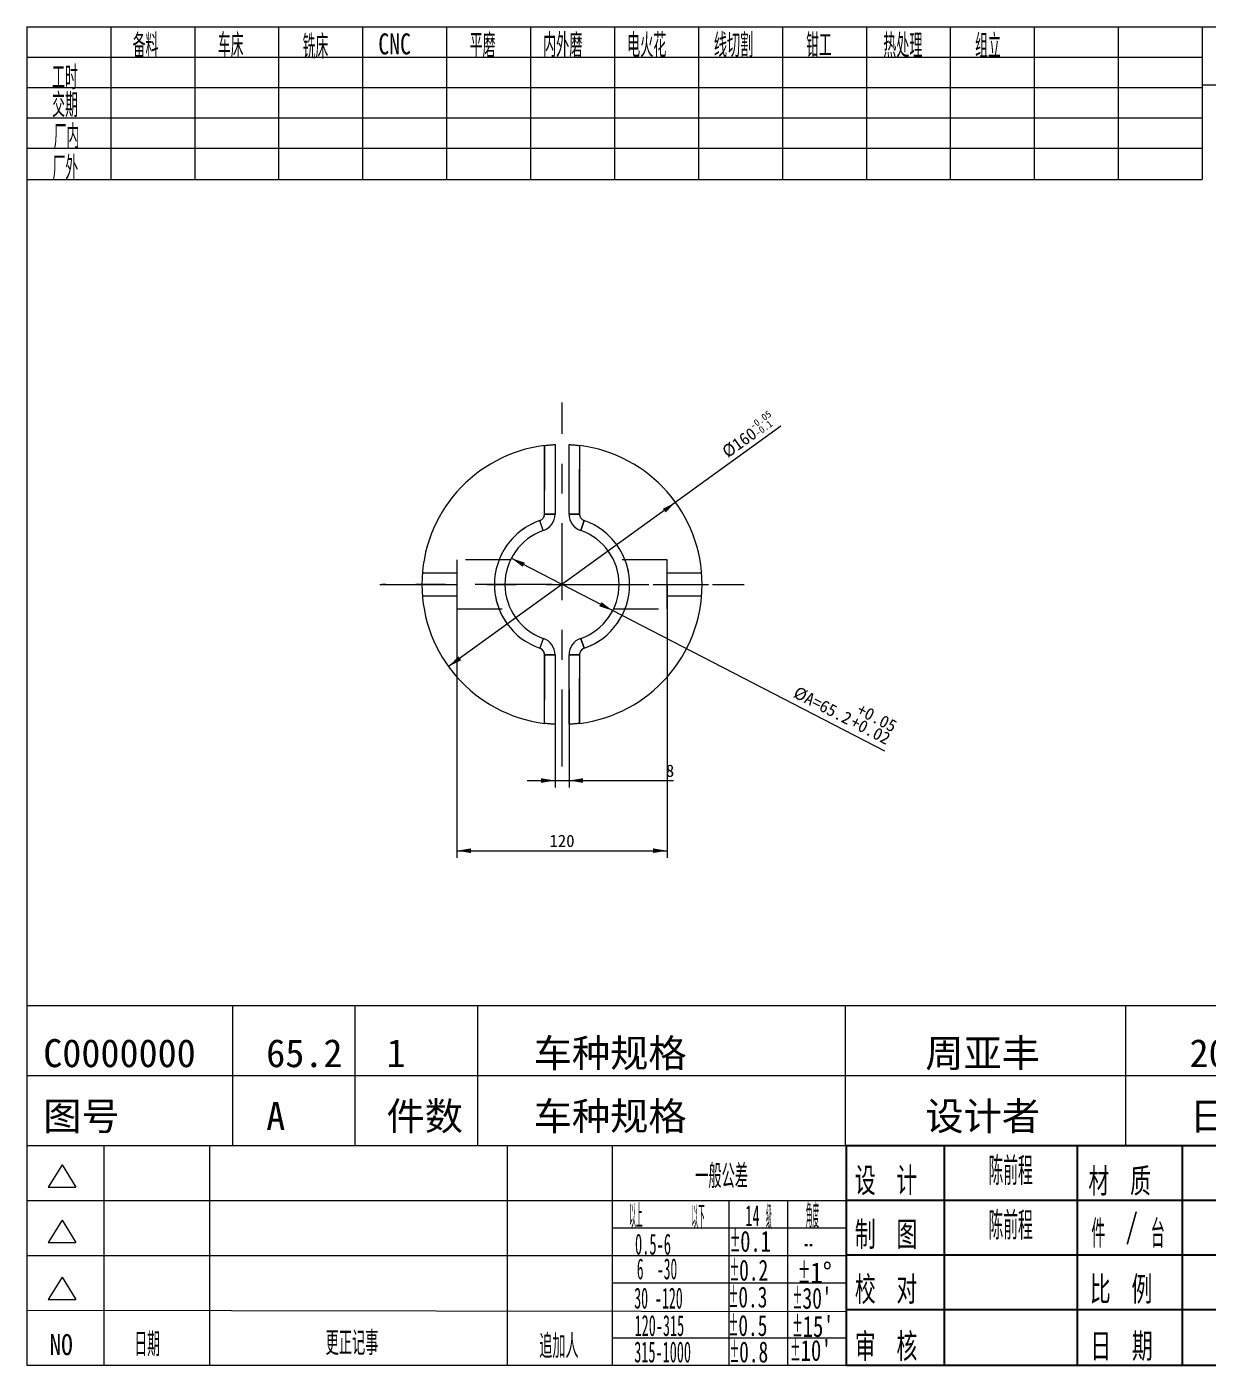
# Model space of a CAD drawing. Header units: millimetres. Extents: x 7 to 577, y -2 to 396.
# Drawn here: x 7.5 to 344.5, y 14 to 396.3 of the extents above; entities that cross this region are included whole.
import ezdxf

# ---------------------------------------------------------------- set-up
doc = ezdxf.new("R2010")
doc.units = ezdxf.units.MM
doc.linetypes.add('CENTER', pattern=[47.5, 22, -8.5, 8.5, -8.5])
doc.linetypes.add('DASHED', pattern=[25.719999, 12.86, -12.86])
doc.layers.add('1', color=7, linetype='Continuous', lineweight=18)
doc.layers.add('DIM', color=7, linetype='Continuous', lineweight=18)
doc.styles.add('ACISOTS', font='')
doc.styles.add('blockfont', font='')
doc.styles.add('chinesef_fs', font='')
doc.styles.get('ACISOTS').set_extended_font_data('宋体')
doc.styles.get('blockfont').set_extended_font_data('宋体')
doc.styles.get('chinesef_fs').set_extended_font_data('宋体')
doc.dimstyles.get("Standard").update_dxf_attribs({"dimtxt": 0.18, "dimasz": 0.18, "dimexe": 0.18, "dimexo": 0.0625, "dimgap": 0.09, "dimtad": 0, "dimtih": 1, "dimtoh": 1, "dimdec": 4, "dimzin": 0, "dimdsep": 46, "dimtxsty": 'Standard', "dimcen": 0.09, "dimdle": 0.36, "dimadec": 0, "dimazin": 0, "dimtfac": 1, "dimtdec": 4, "dimtofl": 0, "dimtmove": 0, "dimatfit": 3, "dimfxl": 1, "dimtolj": 1, "dimarcsym": 0})

# ---------------------------------------------------------------- blocks, each defined once
blk = doc.blocks.new('TabularNote1')
at = {"layer": '1', "color": 7, "linetype": 'Continuous', "lineweight": 25}
for p, q in [((124.42, 45.33), (138.42, 45.33)), ((124.42, 45.33), (124.42, 37.53)), ((138.42, 45.33), (138.42, 37.53)), ((138.42, 45.33), (157.42, 45.33)), ((157.42, 45.33), (157.42, 37.53)), ((157.42, 45.33), (172.42, 45.33)), ((172.42, 45.33), (172.42, 37.53)), ((172.42, 45.33), (198.42, 45.33)), ((198.42, 45.33), (198.42, 37.53)), ((198.42, 45.33), (223.42, 45.33)), ((223.42, 45.33), (223.42, 37.53)), ((223.42, 45.33), (292.02, 45.33)), ((292.02, 45.33), (292.02, 37.53)), ((124.42, 37.53), (138.42, 37.53)), ((124.42, 37.53), (124.42, 29.73)), ((138.42, 37.53), (157.42, 37.53)), ((138.42, 37.53), (138.42, 29.73)), ((157.42, 37.53), (172.42, 37.53)), ((157.42, 37.53), (157.42, 29.73)), ((172.42, 37.53), (198.42, 37.53)), ((172.42, 37.53), (172.42, 29.73)), ((198.42, 37.53), (223.42, 37.53)), ((198.42, 37.53), (198.42, 29.73)), ((223.42, 37.53), (292.02, 37.53)), ((223.42, 37.53), (223.42, 29.73)), ((292.02, 37.53), (292.02, 29.73)), ((124.42, 29.73), (138.42, 29.73)), ((124.42, 29.73), (124.42, 21.93)), ((138.42, 29.73), (157.42, 29.73)), ((138.42, 29.73), (138.42, 21.93)), ((157.42, 29.73), (172.42, 29.73)), ((157.42, 29.73), (157.42, 21.93)), ((172.42, 29.73), (198.42, 29.73)), ((172.42, 29.73), (172.42, 21.93)), ((198.42, 29.73), (223.42, 29.73)), ((198.42, 29.73), (198.42, 21.93)), ((223.42, 29.73), (292.02, 29.73)), ((223.42, 29.73), (223.42, 21.93)), ((292.02, 29.73), (292.02, 21.93)), ((124.42, 21.93), (138.42, 21.93)), ((124.42, 21.93), (124.42, 13.96)), ((138.42, 21.93), (157.42, 21.93)), ((138.42, 21.93), (138.42, 13.96)), ((157.42, 21.93), (172.42, 21.93)), ((157.42, 21.93), (157.42, 13.96)), ((172.42, 21.93), (198.42, 21.93)), ((172.42, 21.93), (172.42, 13.96)), ((198.42, 21.93), (223.42, 21.93)), ((198.42, 21.93), (198.42, 13.96)), ((223.42, 21.93), (292.02, 21.93)), ((223.42, 21.93), (223.42, 13.96)), ((292.02, 21.93), (292.02, 13.96)), ((124.42, 13.96), (138.42, 13.96)), ((138.42, 13.96), (157.42, 13.96)), ((157.42, 13.96), (172.42, 13.96)), ((172.42, 13.96), (198.42, 13.96)), ((198.42, 13.96), (223.42, 13.96)), ((223.42, 13.96), (292.02, 13.96))]:
    blk.add_line(p, q, dxfattribs=at)
at = {"layer": '1', "color": 5, "linetype": 'Continuous', "lineweight": 13, "char_height": 3.5, "line_spacing_factor": 0.903614}
for s, insert, width, attachment_point, style in [('{\\W0.4408;陈前程}', (147.92, 43.58), 12.6699, 2, 'chinesef_fs'), ('{\\W0.431;尼龙}', (185.42, 43.58), 8.2588, 2, 'chinesef_fs'), ('{\\W0.4408;陈前程}', (147.92, 35.78), 12.6699, 2, 'chinesef_fs'), ('{\\W0.8553;1}', (185.42, 35.78), 2.4417, 2, 'blockfont'), ('/', (185.42, 27.98), 12.6424, 2, 'blockfont'), ('{\\W0.5339; 夹模}', (224.67, 25.83), 13.1327, 4, 'chinesef_fs'), ('{\\W0.7585;2022/8/9}', (185.42, 20.18), 29.573, 2, 'blockfont'), ('{\\W0.7883; EC0120-J000----}', (224.67, 17.95), 62.857, 4, 'blockfont')]:
    blk.add_mtext(s, dxfattribs=dict(at, insert=insert, width=width, attachment_point=attachment_point, style=style))
blk = doc.blocks.new('*X6')
at = {"layer": '1', "color": 35, "linetype": 'Continuous', "lineweight": 13, "char_height": 3.5, "attachment_point": 1, "rotation": 332.6726, "style": 'blockfont'}
for s, insert, width in [('%%CA=65.2', (227.63, 208.08), 122.4022), ('+0.05', (245.72, 203.21), 50.0559), ('+0.02', (243.89, 199.68), 50.0559)]:
    blk.add_mtext(s, dxfattribs=dict(at, insert=insert, width=width))
blk = doc.blocks.new('*X5')
at = {"layer": '1', "linetype": 'Continuous', "lineweight": 13}
for points in [[(145.81, 244.48), (149.06, 242.05), (149.67, 243.24)], [(174.77, 229.52), (170.91, 230.76), (171.52, 231.95)]]:
    blk.add_hatch(color=35, dxfattribs=at).paths.add_polyline_path(points, flags=0)
at = {"layer": '1', "color": 35, "linetype": 'Continuous', "lineweight": 13}
blk.add_line((252.42, 189.39), (145.81, 244.48), dxfattribs=at)
blk.add_blockref('*X6', (0, 0), dxfattribs=at)
blk = doc.blocks.new('*X8')
at = {"layer": '1', "color": 35, "linetype": 'Continuous', "lineweight": 13, "char_height": 3.5, "attachment_point": 1, "rotation": 35.8884, "style": 'blockfont'}
for s, insert, width in [('{\\H0.571429x;-0.05}', (213.61, 282.88), 28.6034), ('{\\H0.571429x;-0.1}', (215.06, 280.87), 28.6034), ('%%C160', (205.54, 275.84), 70.9162)]:
    blk.add_mtext(s, dxfattribs=dict(at, insert=insert, width=width))
blk = doc.blocks.new('*X7')
at = {"layer": '1', "linetype": 'Continuous', "lineweight": 13}
for points in [[(192.7, 260.45), (189.85, 257.56), (189.06, 258.64)], [(127.88, 213.55), (131.51, 215.36), (130.73, 216.44)]]:
    blk.add_hatch(color=35, dxfattribs=at).paths.add_polyline_path(points, flags=0)
at = {"layer": '1', "color": 35, "linetype": 'Continuous', "lineweight": 13}
blk.add_line((222.8, 282.23), (127.88, 213.55), dxfattribs=at)
blk.add_blockref('*X8', (0, 0), dxfattribs=at)
blk = doc.blocks.new('*X10')
at = {"layer": '1', "linetype": 'Continuous', "lineweight": 13}
for points in [[(130.29, 160.93), (134.29, 161.6), (134.29, 160.27)], [(190.29, 160.93), (186.29, 161.6), (186.29, 160.27)]]:
    blk.add_hatch(color=35, dxfattribs=at).paths.add_polyline_path(points, flags=0)
at = {"layer": '1', "color": 35, "linetype": 'Continuous', "lineweight": 13}
for p, q in [((130.29, 237), (130.29, 158.93)), ((190.29, 237), (190.29, 158.93)), ((130.29, 160.93), (190.29, 160.93))]:
    blk.add_line(p, q, dxfattribs=at)
at = {"layer": '1', "color": 35, "linetype": 'Continuous', "lineweight": 13, "insert": (160.29, 163.72), "char_height": 3.5, "width": 13.3743, "attachment_point": 5, "style": 'blockfont'}
blk.add_mtext('120', dxfattribs=at)
blk = doc.blocks.new('*X11')
at = {"layer": '1', "linetype": 'Continuous', "lineweight": 13}
for points in [[(158.29, 180.98), (154.29, 181.65), (154.29, 180.32)], [(162.29, 180.98), (166.29, 181.65), (166.29, 180.32)]]:
    blk.add_hatch(color=35, dxfattribs=at).paths.add_polyline_path(points, flags=0)
at = {"layer": '1', "color": 35, "linetype": 'Continuous', "lineweight": 13}
for p, q in [((158.29, 206.97), (158.29, 178.98)), ((162.29, 206.97), (162.29, 178.98)), ((150.29, 180.98), (192.12, 180.98))]:
    blk.add_line(p, q, dxfattribs=at)
at = {"layer": '1', "color": 35, "linetype": 'Continuous', "lineweight": 13, "insert": (191.12, 183.76), "char_height": 3.5, "width": 7, "attachment_point": 5, "style": 'blockfont'}
blk.add_mtext('8', dxfattribs=at)

msp = doc.modelspace()

# ---------------------------------------------------------------- linework, layer by layer
at = {"layer": '1', "color": 2, "linetype": 'Continuous', "lineweight": 18}
for p, q in [((7.456, 396.309), (576.653, 396.309)), ((7.456, 396.309), (7.456, 13.959)), ((7.456, 13.959), (241.381, 13.959))]:
    msp.add_line(p, q, dxfattribs=at)
at = {"layer": '1', "color": 7, "linetype": 'Continuous', "lineweight": 18}
for p, q in [((31.428, 396.309), (31.428, 352.678)), ((55.4, 396.309), (55.4, 352.678)), ((55.4, 396.309), (55.4, 352.678)), ((79.372, 396.309), (79.372, 352.678)), ((103.344, 396.309), (103.344, 352.678)), ((127.316, 396.309), (127.316, 352.678)), ((127.316, 396.309), (127.316, 352.678)), ((151.288, 396.309), (151.288, 352.678)), ((175.26, 396.309), (175.26, 352.678)), ((199.232, 396.309), (199.232, 352.678)), ((223.204, 396.309), (223.204, 352.678)), ((247.175, 396.309), (247.175, 352.678)), ((271.147, 396.309), (271.147, 352.678)), ((295.119, 396.309), (295.119, 352.678)), ((319.091, 396.309), (319.091, 352.678)), ((343.063, 396.309), (343.063, 352.678)), ((7.456, 387.644), (343.063, 387.644)), ((7.456, 378.979), (343.063, 378.979)), ((438.473, 379.643), (343.063, 379.643)), ((7.456, 370.314), (343.063, 370.314)), ((7.456, 361.649), (343.063, 361.649)), ((7.456, 352.678), (343.063, 352.678)), ((7.456, 76.704), (241.381, 76.704)), ((29.508, 13.959), (29.508, 76.704)), ((59.697, 13.959), (59.697, 76.704)), ((144.693, 13.959), (144.693, 76.704)), ((174.715, 13.959), (174.715, 76.704)), ((241.381, 13.959), (241.381, 76.704)), ((17.54, 71.158), (13.602, 64.802)), ((17.54, 71.158), (21.477, 64.802)), ((13.602, 64.802), (21.477, 64.802)), ((7.456, 61.017), (241.344, 61.041)), ((208.048, 13.959), (208.048, 61.017)), ((224.714, 13.959), (224.714, 61.017)), ((17.54, 55.418), (13.602, 49.061)), ((17.54, 55.418), (21.477, 49.061)), ((174.715, 53.174), (241.381, 53.174)), ((13.602, 49.061), (21.477, 49.061)), ((7.456, 45.331), (241.381, 45.331)), ((17.54, 39.072), (13.602, 32.715)), ((17.54, 39.072), (21.477, 32.715)), ((174.715, 37.488), (241.381, 37.488)), ((13.602, 32.715), (21.477, 32.715)), ((7.456, 29.645), (241.344, 29.341)), ((174.715, 21.802), (241.381, 21.802))]:
    msp.add_line(p, q, dxfattribs=at)
at = {"layer": '1', "color": 8, "linetype": 'CENTER', "lineweight": 13}
for p, q in [((160.289, 185.001), (160.289, 289.001)), ((108.289, 237.001), (212.289, 237.001)), ((157.513, 237.001), (108.789, 237.001)), ((163.068, 237.001), (211.789, 237.001))]:
    msp.add_line(p, q, dxfattribs=at)
at = {"layer": '1', "color": 155, "linetype": 'DASHED', "lineweight": 13}
for p, q in [((155.289, 276.687), (155.289, 257.118)), ((165.289, 257.118), (165.289, 276.687)), ((155.289, 257.118), (158.289, 257.118)), ((162.289, 257.118), (165.289, 257.118)), ((154.932, 252.395), (153.946, 255.229)), ((165.646, 252.395), (166.632, 255.229)), ((130.289, 244.001), (130.289, 237.001)), ((145.56, 244.001), (130.289, 244.001)), ((190.289, 244.001), (175.02, 244.001)), ((190.289, 237.001), (190.289, 244.001)), ((130.289, 240.251), (120.421, 240.251)), ((200.157, 240.251), (190.289, 240.251)), ((120.42, 233.751), (130.289, 233.751)), ((130.289, 237.001), (130.289, 230.001)), ((190.289, 230.001), (190.289, 237.001)), ((190.289, 233.751), (200.158, 233.751)), ((130.289, 230.001), (145.558, 230.001)), ((175.012, 230.001), (190.289, 230.001)), ((154.932, 221.606), (153.946, 218.773)), ((165.646, 221.606), (166.632, 218.773)), ((155.289, 216.884), (158.289, 216.884)), ((155.289, 216.884), (155.289, 197.314)), ((162.289, 216.884), (165.289, 216.884)), ((165.289, 197.314), (165.289, 216.884))]:
    msp.add_line(p, q, dxfattribs=at)
at = {"layer": '1', "color": 155, "linetype": 'Continuous', "lineweight": 13}
for p, q in [((155.289, 257.118), (155.289, 276.687)), ((165.289, 276.687), (165.289, 257.118)), ((158.289, 257.118), (155.289, 257.118)), ((165.289, 257.118), (162.289, 257.118)), ((154.932, 252.395), (153.946, 255.229)), ((166.632, 255.229), (165.646, 252.395)), ((154.932, 221.606), (153.946, 218.773)), ((166.632, 218.773), (165.646, 221.606)), ((158.289, 216.884), (155.289, 216.884)), ((155.289, 197.314), (155.289, 216.884)), ((165.289, 216.884), (162.289, 216.884)), ((165.289, 216.884), (165.289, 197.314))]:
    msp.add_line(p, q, dxfattribs=at)
at = {"layer": '1', "color": 155, "linetype": 'Continuous', "lineweight": 18}
for p, q in [((158.289, 276.951), (158.289, 257.118)), ((162.289, 257.118), (162.289, 276.951)), ((158.289, 216.884), (158.289, 197.051)), ((162.289, 197.051), (162.289, 216.884))]:
    msp.add_line(p, q, dxfattribs=at)
for centre, radius, start, end in [((160.289, 237.001), 40, 97.18076, 262.81924), ((160.289, 237.001), 40, 277.18076, 82.81924), ((153.289, 257.118), 5, 289.18616, 0), ((167.289, 257.118), 5, 180, 250.81384), ((160.289, 237.001), 16.3, 109.18616, 250.81384), ((160.289, 237.001), 16.3, 289.18616, 70.81384), ((153.289, 216.884), 5, 0, 70.81384), ((167.289, 216.884), 5, 109.18616, 180)]:
    msp.add_arc(centre, radius, start, end, dxfattribs=at)
at = {"layer": '1', "color": 155, "linetype": 'DASHED', "lineweight": 13}
for centre, radius, start, end in [((153.289, 257.118), 2, 289.18616, 0), ((167.289, 257.118), 2, 180, 250.81384), ((160.289, 237.001), 19.3, 109.18616, 250.81384), ((160.289, 237.001), 19.3, 289.18616, 70.81384), ((153.289, 216.884), 2, 0, 70.81384), ((167.289, 216.884), 2, 109.18616, 180)]:
    msp.add_arc(centre, radius, start, end, dxfattribs=at)
at = {"layer": '1', "color": 155, "linetype": 'Continuous', "lineweight": 13}
for centre, radius, start, end in [((153.289, 257.118), 2, 289.18616, 0), ((167.289, 257.118), 2, 180, 250.81384), ((160.289, 237.001), 19.3, 109.18616, 250.81384), ((160.289, 237.001), 19.3, 289.18616, 70.81384), ((153.289, 216.884), 2, 0, 70.81384), ((167.289, 216.884), 2, 109.18616, 180)]:
    msp.add_arc(centre, radius, start, end, dxfattribs=at)
at = {"layer": '1', "color": 155, "linetype": 'Continuous', "lineweight": 18}
for points, knots in [([(155.289, 276.687), (155.486, 276.712), (155.68, 276.735), (156.062, 276.777), (156.252, 276.797), (156.614, 276.832), (156.787, 276.847), (157.113, 276.875), (157.268, 276.887), (157.545, 276.907), (157.67, 276.915), (157.89, 276.929), (157.983, 276.934), (158.209, 276.947), (158.289, 276.951), (158.289, 276.951)], [0, 0, 0, 0, 0.3765331, 0.3765331, 0.7530662, 0.7530662, 1.1295993, 1.1295993, 1.5061324, 1.5061324, 1.8826656, 1.8826656, 2.2591987, 2.2591987, 3.0122649, 3.0122649, 3.0122649, 3.0122649]), ([(162.289, 276.951), (162.289, 276.951), (162.308, 276.95), (162.385, 276.946), (162.443, 276.943), (162.594, 276.934), (162.686, 276.929), (162.905, 276.915), (163.032, 276.907), (163.309, 276.887), (163.46, 276.875), (163.788, 276.848), (163.962, 276.832), (164.323, 276.797), (164.511, 276.778), (164.897, 276.735), (165.092, 276.712), (165.289, 276.687)], [0, 0, 0, 0, 0.3765355, 0.3765355, 0.7530711, 0.7530711, 1.1296066, 1.1296066, 1.5061422, 1.5061422, 1.8826777, 1.8826777, 2.2592133, 2.2592133, 2.6357488, 2.6357488, 3.0122844, 3.0122844, 3.0122844, 3.0122844]), ([(158.289, 197.051), (158.289, 197.051), (158.269, 197.052), (158.193, 197.056), (158.135, 197.059), (157.984, 197.067), (157.892, 197.072), (157.673, 197.086), (157.546, 197.094), (157.269, 197.115), (157.118, 197.126), (156.79, 197.154), (156.616, 197.169), (156.255, 197.204), (156.067, 197.224), (155.681, 197.266), (155.486, 197.29), (155.289, 197.314)], [0, 0, 0, 0, 0.3765355, 0.3765355, 0.7530711, 0.7530711, 1.1296066, 1.1296066, 1.5061422, 1.5061422, 1.8826777, 1.8826777, 2.2592133, 2.2592133, 2.6357488, 2.6357488, 3.0122844, 3.0122844, 3.0122844, 3.0122844]), ([(165.289, 197.314), (165.092, 197.29), (164.898, 197.267), (164.516, 197.224), (164.326, 197.204), (163.964, 197.169), (163.791, 197.154), (163.465, 197.127), (163.31, 197.115), (163.033, 197.095), (162.908, 197.086), (162.688, 197.072), (162.595, 197.067), (162.369, 197.054), (162.289, 197.051), (162.289, 197.051)], [0, 0, 0, 0, 0.3765331, 0.3765331, 0.7530662, 0.7530662, 1.1295993, 1.1295993, 1.5061324, 1.5061324, 1.8826656, 1.8826656, 2.2591987, 2.2591987, 3.0122649, 3.0122649, 3.0122649, 3.0122649])]:
    msp.add_open_spline(points, degree=3, knots=knots, dxfattribs=at)
at = {"layer": 'DIM'}
for p, q in [((7.456, 116.704), (401.244, 116.704)), ((66.244, 76.704), (66.244, 116.704)), ((101.244, 76.704), (101.244, 116.704)), ((136.244, 76.704), (136.244, 116.704)), ((241.244, 76.704), (241.244, 116.704)), ((321.244, 76.704), (321.244, 116.704)), ((7.456, 96.704), (401.244, 96.704))]:
    msp.add_line(p, q, dxfattribs=at)

# ---------------------------------------------------------------- block references
at = {"layer": '1', "color": 3, "linetype": 'Continuous', "lineweight": 18, "xscale": 2, "yscale": 2, "zscale": 2}
msp.add_blockref('TabularNote1', (-7.456, -13.959), dxfattribs=at)

# ---------------------------------------------------------------- texts
at = {"layer": '1', "color": 7, "linetype": 'Continuous', "lineweight": 13, "attachment_point": 7, "line_spacing_factor": 0.903614, "style": 'chinesef_fs'}
for s, insert, char_height, width in [('{\\W0.4477;备料}', (37.693, 387.44), 6, 14.70657), ('{\\W0.4477;车床}', (62.026, 387.508), 6, 14.64654), ('{\\W0.4477;铣床}', (86.223, 387.169), 6, 14.70657), ('{\\W0.7595;CNC}', (107.841, 388.321), 6, 18.68625), ('{\\W0.4477;平磨}', (133.938, 387.508), 6, 14.58652), ('{\\W0.4575;内外磨}', (154.861, 387.576), 6, 21.77598), ('{\\W0.4575;电火花}', (178.855, 387.576), 6, 21.99067), ('{\\W0.4575;线切割}', (203.662, 387.576), 6, 22.57341), ('{\\W0.4477;钳工}', (229.98, 387.576), 6, 14.67656), ('{\\W0.4575;热处理}', (251.987, 387.44), 6, 22.81877), ('{\\W0.4477;组立}', (278.238, 387.576), 6, 14.67656), ('{\\W0.4477;工时}', (14.67, 378.467), 6, 14.52649), ('{\\W0.4477;交期}', (14.719, 370.452), 6, 14.40644), ('{\\W0.4477;厂内}', (15.142, 361.556), 6, 13.92622), ('{\\W0.4477;厂外}', (14.803, 352.575), 6, 14.49648), ('{\\W0.4603;一般公差}', (198.313, 64.503), 6, 30.73467), ('{\\W0.6234;设  计}', (243.89, 62.539), 7, 36.22685), ('{\\W0.6234;材  质}', (310.593, 62.42), 7, 35.54425), ('{\\W0.226;以上}', (179.48, 53.094), 6, 6.99969), ('{\\W0.226;以下}', (197.26, 52.798), 6, 6.90878), ('{\\W0.5004;14}', (212.622, 53.686), 6, 7.31311), ('{\\W0.1925;级}', (218.539, 52.798), 6, 2.91654), ('{\\W0.226;角度}', (229.858, 53.094), 6, 7.31785), ('{\\W0.7578;/}', (321.153, 48.514), 7, 6.46035), ('{\\W0.6234;制  图}', (243.89, 47.148), 7, 35.83679), ('{\\W0.4185;件}', (311.404, 47.53), 7, 7.72472), ('{\\W0.4185;台}', (328.387, 47.53), 7, 6.48091), ('{\\W0.5039;0.5-6}', (181.115, 45.462), 6, 20.77532), ('{\\W0.3569;%%P\\W0.7138;0.1}', (208.262, 46.273), 6, 22.29927), ('{\\W0.3461;--}', (229.28, 45.963), 6, 5.54533), ('{\\W0.4706;6  -30}', (181.644, 38.403), 6, 23.44061), ('{\\W0.3381;%%P\\W0.6761;0.2}', (208.114, 38.01), 6, 21.57549), ('{\\W0.4329;%%P\\W0.8658;1%%D}', (227.649, 37.375), 6, 19.09597), ('{\\W0.6234;校  对}', (243.89, 31.462), 7, 36.37313), ('{\\W0.6234;比  例}', (310.998, 31.487), 7, 34.5691), ('{\\W0.4849;30 -120}', (180.897, 30.046), 6, 28.2163), ('{\\W0.3381;%%P\\W0.6761;0.3}', (207.88, 30.352), 6, 21.57549), ("{\\W0.3426;%%P\\W0.6852;30'}", (226.124, 30.004), 6, 18.97124), ('{\\W0.4955;120-315}', (181.003, 22.209), 6, 28.26841), ('{\\W0.3381;%%P\\W0.6761;0.5}', (207.88, 22.225), 6, 21.57549), ("{\\W0.362;%%P\\W0.7239;15'}", (226.039, 21.955), 6, 20.04345), ('{\\W0.8108;NO}', (13.972, 16.748), 6, 13.42576), ('{\\W0.4477;日期}', (38.146, 16.471), 6, 13.23591), ('{\\W0.4603;更正记事}', (92.791, 16.837), 6, 30.82724), ('{\\W0.4575;追加人}', (153.787, 15.964), 6, 22.91078), ('{\\W0.6234;审  核}', (243.89, 15.184), 7, 35.59301), ('{\\W0.6234;日  期}', (311.109, 15.196), 7, 33.98401), ('{\\W0.4961;315-1000}', (180.91, 14.657), 6, 33.12507), ('{\\W0.3381;%%P\\W0.6761;0.8}', (208.114, 14.657), 6, 21.62082), ("{\\W0.362;%%P\\W0.7239;10'}", (225.446, 15.093), 6, 20.04345)]:
    msp.add_mtext(s, dxfattribs=dict(at, insert=insert, char_height=char_height, width=width))
at = {"layer": 'DIM', "style": 'ACISOTS'}
for s, p in [('C0000000', (12.163, 99.113)), ('车种规格', (152.21, 99.113)), ('周亚丰', (264.03, 99.113)), ('65.2', (75.822, 99.113)), ('1', (110.179, 99.113)), ('2019-3-19', (339.462, 99.113)), ('图号', (12.163, 81.113)), ('A', (75.822, 81.113)), ('件数', (110.179, 81.113)), ('车种规格', (152.21, 81.113)), ('设计者', (264.03, 81.113)), ('日期', (339.462, 81.113))]:
    msp.add_text(s, height=8, dxfattribs=at).set_placement(p)

# ---------------------------------------------------------------- dimensions: what is measured, and where the dimension line sits
at = {"layer": '1', "color": 35, "linetype": 'Continuous', "lineweight": 13}
for p1, p2, override, picture, middle in [((127.883, 213.552), (192.695, 260.449), {"dimscale": 1, "dimtxt": 3.5, "dimasz": 4, "dimexe": 2, "dimexo": 0, "dimgap": 1.05, "dimtad": 1, "dimtih": 0, "dimtoh": 0, "dimdec": 1, "dimlfac": 2, "dimzin": 8, "dimpost": '%%C<>', "dimtxsty": 'blockfont', "dimsah": 1, "dimdle": 8, "dimclrd": 35, "dimclre": 35, "dimclrt": 35, "dimtol": 1, "dimtp": -0.05, "dimtm": 0.1, "dimtfac": 0.571429, "dimtdec": 2, "dimtofl": 1, "dimatfit": 2, "dimtzin": 8}, '*X7', (215.615, 277.033)), ((145.808, 244.484), (174.77, 229.518), {"dimscale": 1, "dimtxt": 3.5, "dimasz": 4, "dimexe": 2, "dimexo": 0, "dimgap": 1.05, "dimtad": 1, "dimtih": 0, "dimtoh": 0, "dimdec": 1, "dimlfac": 2, "dimzin": 8, "dimpost": '%%CA=<>', "dimtxsty": 'blockfont', "dimsah": 1, "dimdle": 8, "dimclrd": 35, "dimclre": 35, "dimclrt": 35, "dimtol": 1, "dimtp": 0.05, "dimtm": -0.02, "dimtdec": 2, "dimtofl": 1, "dimatfit": 2, "dimtzin": 8}, '*X5', (238.829, 196.416))]:
    dim = msp.add_diameter_dim_2p(p1=p1, p2=p2, dimstyle='Standard', override=override, dxfattribs=at)
    dim.commit()
    dim.dimension.update_dxf_attribs({"geometry": picture, "text_midpoint": middle, "dimtype": 163})
for base, p1, p2, picture, middle in [((190.289, 160.933), (130.289, 237.001), (190.289, 237.001), '*X10', (160.289, 163.723)), ((162.289, 180.984), (158.289, 206.967), (162.289, 206.967), '*X11', (191.122, 183.765))]:
    dim = msp.add_linear_dim(base=base, p1=p1, p2=p2, dimstyle='Standard', override={"dimscale": 1, "dimtxt": 3.5, "dimasz": 4, "dimexe": 2, "dimexo": 0, "dimgap": 1.05, "dimtad": 1, "dimtih": 0, "dimtoh": 0, "dimdec": 1, "dimlfac": 2, "dimzin": 8, "dimtxsty": 'blockfont', "dimsah": 1, "dimdle": 8, "dimclrd": 35, "dimclre": 35, "dimclrt": 35, "dimtfac": 0.571429, "dimtdec": 2, "dimtofl": 1, "dimtzin": 8}, dxfattribs=at)
    dim.commit()
    dim.dimension.update_dxf_attribs({"geometry": picture, "text_midpoint": middle, "dimtype": 160})

doc.saveas('drawing.dxf')
